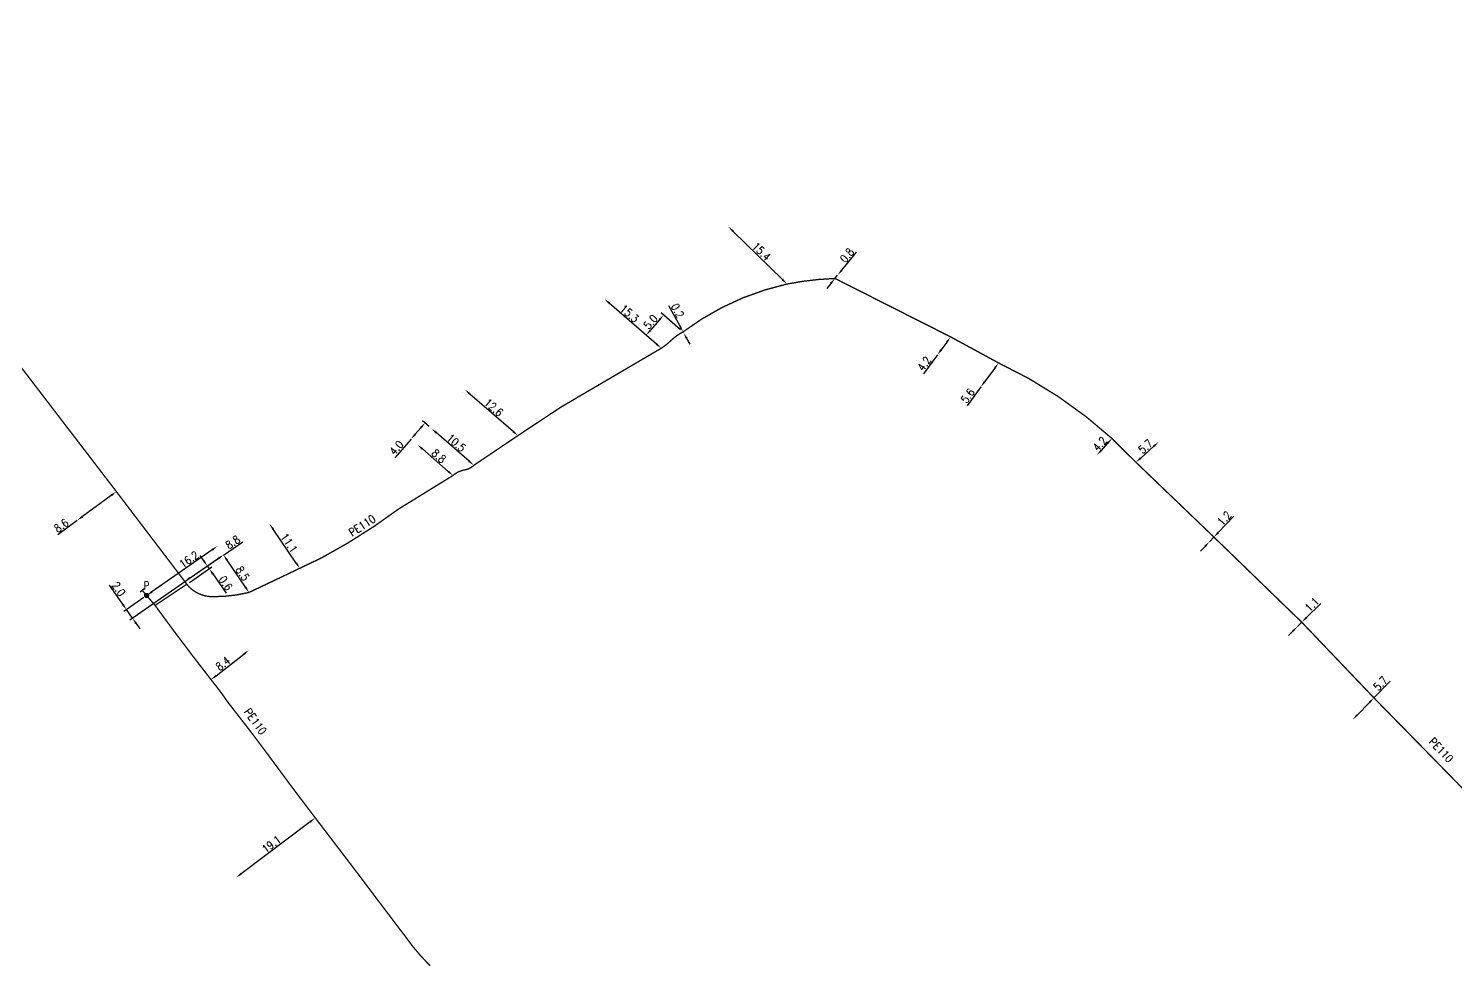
# Model space of a CAD drawing. Header units: millimetres. Extents: x 183000 to 183920, y 151989 to 153001.
# Drawn here: x 183174 to 183441.6, y 151999.9 to 152175.7 of the extents above; entities that cross this region are included whole.
import ezdxf
from ezdxf.enums import TextEntityAlignment as Align

# ---------------------------------------------------------------- set-up
doc = ezdxf.new("R2010")
doc.units = ezdxf.units.MM
doc.header["$MEASUREMENT"] = 0
doc.header["$PDMODE"] = 34
doc.linetypes.add('L_100_PE', pattern=[14, 10, -1.5, 1, -1.5])
doc.layers.get('0').update_dxf_attribs({"linetype": 'CONTINUOUS'})
doc.layers.get('DEFPOINTS').update_dxf_attribs({"linetype": 'CONTINUOUS'})
for name, color, linetype in [('L_140', 3, 'CONTINUOUS'), ('L_300', 7, 'CONTINUOUS'), ('L_340', 7, 'CONTINUOUS')]:
    doc.layers.add(name, color=color, linetype=linetype)
doc.styles.add('G_ROMANS', font='ROMANS.SHX', dxfattribs={"width": 0.75})
doc.styles.get("Standard").update_dxf_attribs({"font": 'romans.shx', "width": 0.85})
doc.dimstyles.get("Standard").update_dxf_attribs({"dimtxt": 1.5, "dimasz": 1.2, "dimexe": 0.625, "dimexo": 0.625, "dimgap": 0.25, "dimtad": 1, "dimdec": 1, "dimzin": 0, "dimdsep": 46, "dimtxsty": 'Standard', "dimcen": -0.5, "dimadec": 0, "dimazin": 0, "dimtfac": 1, "dimtdec": 1, "dimtmove": 0, "dimatfit": 3, "dimfxl": 1, "dimtolj": 1, "dimtzin": 0, "dimarcsym": 0})

# ---------------------------------------------------------------- blocks, each defined once
blk = doc.blocks.new('L_340_07')
at = {"color": 0, "linetype": 'Continuous', "const_width": 0.25, "flags": 128}
blk.add_lwpolyline([(0, 0), (1.25, 0)], dxfattribs=at)
at = {"color": 0, "linetype": 'Continuous', "flags": 128}
blk.add_lwpolyline([(1.25, -0.5), (1.25, 0.5)], dxfattribs=at)
at = {"color": 0, "linetype": 'Continuous', "width": 0.75, "flags": 3}
for tag, p in [('DEF_COUP', (0.72, -5.97)), ('DEF_LEG', (0.72, -3.47)), ('DEF_TYPE', (0.72, -8.47))]:
    blk.add_attdef(tag, text='', height=1.2, dxfattribs=at).set_placement(p, align=Align.MIDDLE)
blk = doc.blocks.new('L_300_12')
at = {"color": 0, "linetype": 'Continuous', "const_width": 0.497, "flags": 128}
blk.add_lwpolyline([(-0.25, 0, 1), (0.25, 0, 1)], format="xyb", close=True, dxfattribs=at)
at = {"color": 0, "linetype": 'Continuous', "style": 'G_ROMANS', "width": 0.75}
blk.add_text('P', height=1.5, dxfattribs=at).set_placement((0, 1.85), align=Align.MIDDLE)
at = {"color": 0, "linetype": 'Continuous', "style": 'G_ROMANS', "width": 0.75, "flags": 3}
for tag, p in [('DEF_LEG', (0, -5)), ('DEF_COUP', (0, -7.5)), ('DEF_TYPE', (0, -10))]:
    blk.add_attdef(tag, text='', height=1.2, dxfattribs=at).set_placement(p, align=Align.MIDDLE)
blk = doc.blocks.new('*D116')
at = {"layer": 'DEFPOINTS', "color": 0, "linetype": 'Continuous'}
for p in [(183190.51, 152088.88), (183183.19, 152083.48), (183183.19, 152083.48)]:
    blk.add_point(p, dxfattribs=at)
at = {"layer": 'L_140', "color": 0, "linetype": 'Continuous', "lineweight": -2}
for p, q in [((183189.55, 152088.17), (183184.15, 152084.19)), ((183183.19, 152083.48), (183179.51, 152080.77))]:
    blk.add_line(p, q, dxfattribs=at)
at = {"layer": 'L_140', "color": 0, "linetype": 'Continuous'}
for points in [[(183189.43, 152088.33), (183189.67, 152088.01), (183190.51, 152088.88)], [(183184.03, 152084.35), (183184.27, 152084.03), (183183.19, 152083.48)]]:
    blk.add_solid(points, dxfattribs=at)
at = {"layer": 'L_140', "color": 0, "linetype": 'Continuous', "insert": (183180.19, 152082.51), "char_height": 1.5, "attachment_point": 5, "rotation": 36.3985}
blk.add_mtext('\\A1;8.6', dxfattribs=at)
blk = doc.blocks.new('*D117')
at = {"layer": 'DEFPOINTS', "color": 0, "linetype": 'Continuous'}
for p in [(183210.6, 152076.99), (183210.6, 152076.99), (183215.38, 152069.97)]:
    blk.add_point(p, dxfattribs=at)
at = {"layer": 'L_140', "color": 0, "linetype": 'Continuous', "lineweight": -2}
blk.add_line((183214.71, 152070.96), (183211.28, 152076), dxfattribs=at)
at = {"layer": 'L_140', "color": 0, "linetype": 'Continuous'}
for points in [[(183211.44, 152076.12), (183211.11, 152075.89), (183210.6, 152076.99)], [(183214.87, 152071.07), (183214.54, 152070.85), (183215.38, 152069.97)]]:
    blk.add_solid(points, dxfattribs=at)
at = {"layer": 'L_140', "color": 0, "linetype": 'Continuous', "insert": (183214.18, 152073.52), "char_height": 1.5, "attachment_point": 5, "rotation": 304.2154}
blk.add_mtext('\\A1;8.5', dxfattribs=at)
blk = doc.blocks.new('*D118')
at = {"layer": 'DEFPOINTS', "color": 0, "linetype": 'Continuous'}
for p in [(183210.6, 152076.99), (183210.6, 152076.99), (183203.33, 152072.04)]:
    blk.add_point(p, dxfattribs=at)
at = {"layer": 'L_140', "color": 0, "linetype": 'Continuous', "lineweight": -2}
for p, q in [((183210.6, 152076.99), (183214.21, 152079.46)), ((183204.32, 152072.71), (183209.61, 152076.32))]:
    blk.add_line(p, q, dxfattribs=at)
at = {"layer": 'L_140', "color": 0, "linetype": 'Continuous'}
for points in [[(183209.5, 152076.48), (183209.72, 152076.15), (183210.6, 152076.99)], [(183204.21, 152072.88), (183204.44, 152072.55), (183203.33, 152072.04)]]:
    blk.add_solid(points, dxfattribs=at)
at = {"layer": 'L_140', "color": 0, "linetype": 'Continuous', "insert": (183212.34, 152079.39), "char_height": 1.5, "attachment_point": 5, "rotation": 34.3006}
blk.add_mtext('\\A1;8.8', dxfattribs=at)
blk = doc.blocks.new('*D119')
at = {"layer": 'DEFPOINTS', "color": 0, "linetype": 'Continuous'}
for p in [(183210.61, 152077), (183196.18, 152069.4), (183193.54, 152065.13)]:
    blk.add_point(p, dxfattribs=at)
at = {"layer": 'L_300', "color": 0, "linetype": 'Continuous', "lineweight": -2}
for p, q in [((183210.09, 152076.64), (183193.03, 152064.77)), ((183191.72, 152067.76), (183189.22, 152071.35)), ((183195.67, 152069.04), (183191.89, 152066.41)), ((183193.54, 152065.13), (183192.4, 152066.77)), ((183194.23, 152064.14), (183194.91, 152063.16))]:
    blk.add_line(p, q, dxfattribs=at)
at = {"layer": 'L_300', "color": 0, "linetype": 'Continuous'}
for points in [[(183191.88, 152067.87), (183191.55, 152067.64), (183192.4, 152066.77)], [(183194.39, 152064.26), (183194.06, 152064.03), (183193.54, 152065.13)]]:
    blk.add_solid(points, dxfattribs=at)
at = {"layer": 'L_300', "color": 0, "linetype": 'Continuous', "insert": (183190.95, 152070.61), "char_height": 1.5, "attachment_point": 5, "rotation": 304.8172}
blk.add_mtext('\\A1;2.0', dxfattribs=at)
blk = doc.blocks.new('*D120')
at = {"layer": 'DEFPOINTS', "color": 0, "linetype": 'Continuous'}
for p in [(183209.48, 152078.65), (183196.18, 152069.4), (183196.18, 152069.4)]:
    blk.add_point(p, dxfattribs=at)
at = {"layer": 'L_300', "color": 0, "linetype": 'Continuous', "lineweight": -2}
blk.add_line((183208.49, 152077.96), (183197.16, 152070.08), dxfattribs=at)
at = {"layer": 'L_300', "color": 0, "linetype": 'Continuous'}
for points in [[(183208.38, 152078.13), (183208.61, 152077.8), (183209.48, 152078.65)], [(183197.05, 152070.25), (183197.28, 152069.92), (183196.18, 152069.4)]]:
    blk.add_solid(points, dxfattribs=at)
at = {"layer": 'L_300', "color": 0, "linetype": 'Continuous', "insert": (183204.13, 152076.15), "char_height": 1.5, "attachment_point": 5, "rotation": 34.8172}
blk.add_mtext('\\A1;16.2', dxfattribs=at)
blk = doc.blocks.new('*D121')
at = {"layer": 'DEFPOINTS', "color": 0, "linetype": 'Continuous'}
for p in [(183210.61, 152077), (183207.58, 152074.91), (183203.69, 152071.49)]:
    blk.add_point(p, dxfattribs=at)
at = {"layer": 'L_140', "color": 0, "linetype": 'Continuous', "lineweight": -2}
for p, q in [((183206.9, 152075.89), (183206.22, 152076.88)), ((183210.09, 152076.64), (183207.07, 152074.55)), ((183204.2, 152071.84), (183208.44, 152074.77)), ((183207.58, 152074.91), (183207.92, 152074.41)), ((183208.61, 152073.43), (183211.09, 152069.83))]:
    blk.add_line(p, q, dxfattribs=at)
at = {"layer": 'L_140', "color": 0, "linetype": 'Continuous'}
for points in [[(183207.07, 152076.01), (183206.74, 152075.78), (183207.58, 152074.91)], [(183208.77, 152073.54), (183208.44, 152073.31), (183207.92, 152074.41)]]:
    blk.add_solid(points, dxfattribs=at)
at = {"layer": 'L_140', "color": 0, "linetype": 'Continuous', "insert": (183211.01, 152071.7), "char_height": 1.5, "attachment_point": 5, "rotation": 304.655}
blk.add_mtext('\\A1;0.6', dxfattribs=at)
blk = doc.blocks.new('*D122')
at = {"layer": 'DEFPOINTS', "color": 0, "linetype": 'Continuous'}
for p in [(183219.22, 152082.85), (183219.22, 152082.85), (183224.9, 152074.5)]:
    blk.add_point(p, dxfattribs=at)
at = {"layer": 'L_140', "color": 0, "linetype": 'Continuous', "lineweight": -2}
for p, q in [((183218.7, 152082.5), (183218.7, 152082.5)), ((183224.22, 152075.49), (183219.9, 152081.86))]:
    blk.add_line(p, q, dxfattribs=at)
at = {"layer": 'L_140', "color": 0, "linetype": 'Continuous'}
for points in [[(183220.06, 152081.97), (183219.73, 152081.75), (183219.22, 152082.85)], [(183224.39, 152075.61), (183224.06, 152075.38), (183224.9, 152074.5)]]:
    blk.add_solid(points, dxfattribs=at)
at = {"layer": 'L_140', "color": 0, "linetype": 'Continuous', "insert": (183222.89, 152079.24), "char_height": 1.5, "attachment_point": 5, "rotation": 304.213}
blk.add_mtext('\\A1;11.1', dxfattribs=at)
blk = doc.blocks.new('*D123')
at = {"layer": 'DEFPOINTS', "color": 0, "linetype": 'Continuous'}
for p in [(183246.98, 152097.66), (183246.98, 152097.66), (183253.62, 152091.89)]:
    blk.add_point(p, dxfattribs=at)
at = {"layer": 'L_140', "color": 0, "linetype": 'Continuous', "lineweight": -2}
blk.add_line((183252.72, 152092.67), (183247.89, 152096.87), dxfattribs=at)
at = {"layer": 'L_140', "color": 0, "linetype": 'Continuous'}
for points in [[(183248.02, 152097.02), (183247.75, 152096.72), (183246.98, 152097.66)], [(183252.85, 152092.83), (183252.59, 152092.52), (183253.62, 152091.89)]]:
    blk.add_solid(points, dxfattribs=at)
at = {"layer": 'L_140', "color": 0, "linetype": 'Continuous', "insert": (183250.96, 152095.53), "char_height": 1.5, "attachment_point": 5, "rotation": 319.029}
blk.add_mtext('\\A1;8.8', dxfattribs=at)
blk = doc.blocks.new('*D124')
at = {"layer": 'DEFPOINTS', "color": 0, "linetype": 'Continuous'}
for p in [(183249.6, 152100.68), (183245.76, 152098.72), (183245.76, 152098.72)]:
    blk.add_point(p, dxfattribs=at)
at = {"layer": 'L_140', "color": 0, "linetype": 'Continuous', "lineweight": -2}
for p, q in [((183249.13, 152101.09), (183247.9, 152102.15)), ((183247.59, 152100.83), (183246.54, 152099.62)), ((183245.76, 152098.72), (183242.74, 152095.23))]:
    blk.add_line(p, q, dxfattribs=at)
at = {"layer": 'L_140', "color": 0, "linetype": 'Continuous'}
for points in [[(183246.39, 152099.76), (183246.69, 152099.49), (183245.76, 152098.72)], [(183247.44, 152100.96), (183247.74, 152100.7), (183248.38, 152101.74)]]:
    blk.add_solid(points, dxfattribs=at)
at = {"layer": 'L_140', "color": 0, "linetype": 'Continuous', "insert": (183243.02, 152097.09), "char_height": 1.5, "attachment_point": 5, "rotation": 49.0857}
blk.add_mtext('\\A1;4.0', dxfattribs=at)
blk = doc.blocks.new('*D125')
at = {"layer": 'DEFPOINTS', "color": 0, "linetype": 'Continuous'}
for p in [(183249.6, 152100.68), (183249.6, 152100.68), (183257.53, 152093.8)]:
    blk.add_point(p, dxfattribs=at)
at = {"layer": 'L_140', "color": 0, "linetype": 'Continuous', "lineweight": -2}
blk.add_line((183256.63, 152094.59), (183250.51, 152099.89), dxfattribs=at)
at = {"layer": 'L_140', "color": 0, "linetype": 'Continuous'}
for points in [[(183250.64, 152100.05), (183250.38, 152099.74), (183249.6, 152100.68)], [(183256.76, 152094.74), (183256.5, 152094.44), (183257.53, 152093.8)]]:
    blk.add_solid(points, dxfattribs=at)
at = {"layer": 'L_140', "color": 0, "linetype": 'Continuous', "insert": (183254.22, 152098), "char_height": 1.5, "attachment_point": 5, "rotation": 319.0857}
blk.add_mtext('\\A1;10.5', dxfattribs=at)
blk = doc.blocks.new('*D126')
at = {"layer": 'DEFPOINTS', "color": 0, "linetype": 'Continuous'}
for p in [(183255.9, 152107.95), (183255.9, 152107.95), (183265.8, 152099.37)]:
    blk.add_point(p, dxfattribs=at)
at = {"layer": 'L_140', "color": 0, "linetype": 'Continuous', "lineweight": -2}
for p, q in [((183255.49, 152107.47), (183255.49, 152107.47)), ((183264.89, 152100.15), (183256.8, 152107.16)), ((183265.39, 152098.9), (183265.39, 152098.9))]:
    blk.add_line(p, q, dxfattribs=at)
at = {"layer": 'L_140', "color": 0, "linetype": 'Continuous'}
for points in [[(183256.94, 152107.31), (183256.67, 152107.01), (183255.9, 152107.95)], [(183265.02, 152100.3), (183264.76, 152100), (183265.8, 152099.37)]]:
    blk.add_solid(points, dxfattribs=at)
at = {"layer": 'L_140', "color": 0, "linetype": 'Continuous', "insert": (183261.26, 152104.63), "char_height": 1.5, "attachment_point": 5, "rotation": 319.0857}
blk.add_mtext('\\A1;12.6', dxfattribs=at)
blk = doc.blocks.new('*D127')
at = {"layer": 'DEFPOINTS', "color": 0, "linetype": 'Continuous'}
for p in [(183282.02, 152124.98), (183282.02, 152124.97), (183292.67, 152115.74)]:
    blk.add_point(p, dxfattribs=at)
at = {"layer": 'L_140', "color": 0, "linetype": 'Continuous', "lineweight": -2}
for p, q in [((183281.61, 152124.5), (183281.61, 152124.5)), ((183291.76, 152116.53), (183282.92, 152124.19))]:
    blk.add_line(p, q, dxfattribs=at)
at = {"layer": 'L_140', "color": 0, "linetype": 'Continuous'}
for points in [[(183283.05, 152124.34), (183282.79, 152124.04), (183282.02, 152124.97)], [(183291.89, 152116.68), (183291.63, 152116.38), (183292.67, 152115.74)]]:
    blk.add_solid(points, dxfattribs=at)
at = {"layer": 'L_140', "color": 0, "linetype": 'Continuous', "insert": (183286.7, 152122.24), "char_height": 1.5, "attachment_point": 5, "rotation": 319.0857}
blk.add_mtext('\\A1;15.3', dxfattribs=at)
blk = doc.blocks.new('*D128')
at = {"layer": 'DEFPOINTS', "color": 0, "linetype": 'Continuous'}
for p in [(183289.84, 152118.19), (183289.84, 152118.19), (183296.76, 152118.81)]:
    blk.add_point(p, dxfattribs=at)
at = {"layer": 'L_140', "color": 0, "linetype": 'Continuous', "lineweight": -2}
for p, q in [((183292.33, 152121.06), (183290.63, 152119.1)), ((183296.29, 152119.22), (183292.64, 152122.38))]:
    blk.add_line(p, q, dxfattribs=at)
at = {"layer": 'L_140', "color": 0, "linetype": 'Continuous'}
for points in [[(183292.18, 152121.2), (183292.48, 152120.93), (183293.12, 152121.97)], [(183290.48, 152119.23), (183290.78, 152118.97), (183289.84, 152118.19)]]:
    blk.add_solid(points, dxfattribs=at)
at = {"layer": 'L_140', "color": 0, "linetype": 'Continuous', "insert": (183290.67, 152120.68), "char_height": 1.5, "attachment_point": 5, "rotation": 49.0857}
blk.add_mtext('\\A1;5.0', dxfattribs=at)
blk = doc.blocks.new('*D129')
at = {"layer": 'DEFPOINTS', "color": 0, "linetype": 'Continuous'}
for p in [(183296.76, 152118.81), (183296.86, 152118.64), (183296.86, 152118.64)]:
    blk.add_point(p, dxfattribs=at)
at = {"layer": 'L_140', "color": 0, "linetype": 'Continuous', "lineweight": -2}
for p, q in [((183296.19, 152119.87), (183294.1, 152123.71)), ((183296.86, 152118.64), (183296.76, 152118.81)), ((183297.43, 152117.58), (183298, 152116.53))]:
    blk.add_line(p, q, dxfattribs=at)
at = {"layer": 'L_140', "color": 0, "linetype": 'Continuous'}
for points in [[(183296.36, 152119.96), (183296.01, 152119.77), (183296.76, 152118.81)], [(183297.6, 152117.68), (183297.25, 152117.49), (183296.86, 152118.64)]]:
    blk.add_solid(points, dxfattribs=at)
at = {"layer": 'L_140', "color": 0, "linetype": 'Continuous', "insert": (183295.73, 152122.79), "char_height": 1.5, "attachment_point": 5, "rotation": 298.5392}
blk.add_mtext('\\A1;0.2', dxfattribs=at)
blk = doc.blocks.new('*D130')
at = {"layer": 'DEFPOINTS', "color": 0, "linetype": 'Continuous'}
for p in [(183305.25, 152138.55), (183305.25, 152138.55), (183316.25, 152127.78)]:
    blk.add_point(p, dxfattribs=at)
at = {"layer": 'L_140', "color": 0, "linetype": 'Continuous', "lineweight": -2}
blk.add_line((183315.39, 152128.62), (183306.1, 152137.71), dxfattribs=at)
at = {"layer": 'L_140', "color": 0, "linetype": 'Continuous'}
for points in [[(183306.24, 152137.86), (183305.96, 152137.57), (183305.25, 152138.55)], [(183315.53, 152128.76), (183315.25, 152128.48), (183316.25, 152127.78)]]:
    blk.add_solid(points, dxfattribs=at)
at = {"layer": 'L_140', "color": 0, "linetype": 'Continuous', "insert": (183311.45, 152133.88), "char_height": 1.5, "attachment_point": 5, "rotation": 315.5998}
blk.add_mtext('\\A1;15.4', dxfattribs=at)
blk = doc.blocks.new('*D131')
at = {"layer": 'DEFPOINTS', "color": 0, "linetype": 'Continuous'}
for p in [(183325.74, 152129.44), (183325.74, 152129.44), (183325.24, 152128.82)]:
    blk.add_point(p, dxfattribs=at)
at = {"layer": 'L_140', "color": 0, "linetype": 'Continuous', "lineweight": -2}
for p, q in [((183326.5, 152130.36), (183329.27, 152133.75)), ((183325.24, 152128.82), (183325.74, 152129.44)), ((183324.48, 152127.89), (183323.72, 152126.96))]:
    blk.add_line(p, q, dxfattribs=at)
at = {"layer": 'L_140', "color": 0, "linetype": 'Continuous'}
for points in [[(183326.35, 152130.49), (183326.66, 152130.24), (183325.74, 152129.44)], [(183324.32, 152128.01), (183324.63, 152127.76), (183325.24, 152128.82)]]:
    blk.add_solid(points, dxfattribs=at)
at = {"layer": 'L_140', "color": 0, "linetype": 'Continuous', "insert": (183327.49, 152133.15), "char_height": 1.5, "attachment_point": 5, "rotation": 50.7024}
blk.add_mtext('\\A1;0.8', dxfattribs=at)
blk = doc.blocks.new('*D132')
at = {"layer": 'DEFPOINTS', "color": 0, "linetype": 'Continuous'}
for p in [(183346.92, 152117.87), (183344.43, 152114.49), (183344.43, 152114.49)]:
    blk.add_point(p, dxfattribs=at)
at = {"layer": 'L_140', "color": 0, "linetype": 'Continuous', "lineweight": -2}
for p, q in [((183346.21, 152116.9), (183345.15, 152115.46)), ((183344.43, 152114.49), (183341.84, 152110.97))]:
    blk.add_line(p, q, dxfattribs=at)
at = {"layer": 'L_140', "color": 0, "linetype": 'Continuous'}
for points in [[(183344.98, 152115.57), (183345.31, 152115.34), (183344.43, 152114.49)], [(183346.05, 152117.02), (183346.37, 152116.79), (183346.92, 152117.87)]]:
    blk.add_solid(points, dxfattribs=at)
at = {"layer": 'L_140', "color": 0, "linetype": 'Continuous', "insert": (183341.98, 152112.84), "char_height": 1.5, "attachment_point": 5, "rotation": 53.643}
blk.add_mtext('\\A1;4.2', dxfattribs=at)
blk = doc.blocks.new('*D133')
at = {"layer": 'DEFPOINTS', "color": 0, "linetype": 'Continuous'}
for p in [(183355.91, 152112.99), (183352.59, 152108.48), (183352.59, 152108.48)]:
    blk.add_point(p, dxfattribs=at)
at = {"layer": 'L_140', "color": 0, "linetype": 'Continuous', "lineweight": -2}
for p, q in [((183355.2, 152112.03), (183353.3, 152109.45)), ((183352.59, 152108.48), (183350, 152104.96))]:
    blk.add_line(p, q, dxfattribs=at)
at = {"layer": 'L_140', "color": 0, "linetype": 'Continuous'}
for points in [[(183355.04, 152112.15), (183355.36, 152111.91), (183355.91, 152112.99)], [(183353.14, 152109.57), (183353.46, 152109.33), (183352.59, 152108.48)]]:
    blk.add_solid(points, dxfattribs=at)
at = {"layer": 'L_140', "color": 0, "linetype": 'Continuous', "insert": (183350.13, 152106.83), "char_height": 1.5, "attachment_point": 5, "rotation": 53.6434}
blk.add_mtext('\\A1;5.6', dxfattribs=at)
blk = doc.blocks.new('*D134')
at = {"layer": 'DEFPOINTS', "color": 0, "linetype": 'Continuous'}
for p in [(183377.17, 152098.83), (183374.35, 152095.71), (183374.35, 152095.71)]:
    blk.add_point(p, dxfattribs=at)
at = {"layer": 'L_140', "color": 0, "linetype": 'Continuous', "lineweight": -2}
blk.add_line((183376.36, 152097.94), (183375.15, 152096.6), dxfattribs=at)
at = {"layer": 'L_140', "color": 0, "linetype": 'Continuous'}
for points in [[(183375.01, 152096.74), (183375.3, 152096.47), (183374.35, 152095.71)], [(183376.21, 152098.07), (183376.51, 152097.81), (183377.17, 152098.83)]]:
    blk.add_solid(points, dxfattribs=at)
at = {"layer": 'L_140', "color": 0, "linetype": 'Continuous', "insert": (183374.89, 152097.8), "char_height": 1.5, "attachment_point": 5, "rotation": 47.8999}
blk.add_mtext('\\A1;4.2', dxfattribs=at)
blk = doc.blocks.new('*D135')
at = {"layer": 'DEFPOINTS', "color": 0, "linetype": 'Continuous'}
for p in [(183385.91, 152098.17), (183385.91, 152098.17), (183381.66, 152094.37)]:
    blk.add_point(p, dxfattribs=at)
at = {"layer": 'L_140', "color": 0, "linetype": 'Continuous', "lineweight": -2}
blk.add_line((183382.56, 152095.17), (183385.02, 152097.37), dxfattribs=at)
at = {"layer": 'L_140', "color": 0, "linetype": 'Continuous'}
for points in [[(183384.88, 152097.52), (183385.15, 152097.22), (183385.91, 152098.17)], [(183382.42, 152095.32), (183382.69, 152095.02), (183381.66, 152094.37)]]:
    blk.add_solid(points, dxfattribs=at)
at = {"layer": 'L_140', "color": 0, "linetype": 'Continuous', "insert": (183383.46, 152097.32), "char_height": 1.5, "attachment_point": 5, "rotation": 41.8705}
blk.add_mtext('\\A1;5.7', dxfattribs=at)
blk = doc.blocks.new('*D136')
at = {"layer": 'DEFPOINTS', "color": 0, "linetype": 'Continuous'}
for p in [(183395.45, 152079.48), (183395.45, 152079.48), (183396.28, 152080.35)]:
    blk.add_point(p, dxfattribs=at)
at = {"layer": 'L_140', "color": 0, "linetype": 'Continuous', "lineweight": -2}
for p, q in [((183397.1, 152081.22), (183399.99, 152084.26)), ((183394.62, 152078.61), (183393.79, 152077.74)), ((183395.45, 152079.48), (183396.28, 152080.35))]:
    blk.add_line(p, q, dxfattribs=at)
at = {"layer": 'L_140', "color": 0, "linetype": 'Continuous'}
for points in [[(183396.96, 152081.36), (183397.25, 152081.08), (183396.28, 152080.35)], [(183394.48, 152078.75), (183394.77, 152078.48), (183395.45, 152079.48)]]:
    blk.add_solid(points, dxfattribs=at)
at = {"layer": 'L_140', "color": 0, "linetype": 'Continuous', "insert": (183398.23, 152083.86), "char_height": 1.5, "attachment_point": 5, "rotation": 46.4422}
blk.add_mtext('\\A1;1.2', dxfattribs=at)
blk = doc.blocks.new('*D137')
at = {"layer": 'DEFPOINTS', "color": 0, "linetype": 'Continuous'}
for p in [(183411.97, 152063.62), (183411.97, 152063.62), (183412.75, 152064.39)]:
    blk.add_point(p, dxfattribs=at)
at = {"layer": 'L_140', "color": 0, "linetype": 'Continuous', "lineweight": -2}
for p, q in [((183413.6, 152065.23), (183416.32, 152067.93)), ((183411.12, 152062.77), (183410.27, 152061.93)), ((183411.97, 152063.62), (183412.75, 152064.39))]:
    blk.add_line(p, q, dxfattribs=at)
at = {"layer": 'L_140', "color": 0, "linetype": 'Continuous'}
for points in [[(183413.46, 152065.38), (183413.74, 152065.09), (183412.75, 152064.39)], [(183410.98, 152062.91), (183411.26, 152062.63), (183411.97, 152063.62)]]:
    blk.add_solid(points, dxfattribs=at)
at = {"layer": 'L_140', "color": 0, "linetype": 'Continuous', "insert": (183414.68, 152067.71), "char_height": 1.5, "attachment_point": 5, "rotation": 44.7504}
blk.add_mtext('\\A1;1.1', dxfattribs=at)
blk = doc.blocks.new('*D138')
at = {"layer": 'DEFPOINTS', "color": 0, "linetype": 'Continuous'}
for p in [(183426.29, 152050.21), (183422.3, 152046.14), (183422.3, 152046.14)]:
    blk.add_point(p, dxfattribs=at)
at = {"layer": 'L_140', "color": 0, "linetype": 'Continuous', "lineweight": -2}
for p, q in [((183426.29, 152050.21), (183429.34, 152053.34)), ((183423.14, 152047), (183425.45, 152049.36))]:
    blk.add_line(p, q, dxfattribs=at)
at = {"layer": 'L_140', "color": 0, "linetype": 'Continuous'}
for points in [[(183425.3, 152049.5), (183425.59, 152049.22), (183426.29, 152050.21)], [(183423, 152047.13), (183423.28, 152046.86), (183422.3, 152046.14)]]:
    blk.add_solid(points, dxfattribs=at)
at = {"layer": 'L_140', "color": 0, "linetype": 'Continuous', "insert": (183427.52, 152052.91), "char_height": 1.5, "attachment_point": 5, "rotation": 45.6651}
blk.add_mtext('\\A1;5.7', dxfattribs=at)
blk = doc.blocks.new('*D141')
at = {"layer": 'DEFPOINTS', "color": 0, "linetype": 'Continuous'}
for p in [(183215.36, 152059.16), (183215.36, 152059.16), (183208.26, 152053.63)]:
    blk.add_point(p, dxfattribs=at)
at = {"layer": 'L_140', "color": 0, "linetype": 'Continuous', "lineweight": -2}
blk.add_line((183209.21, 152054.37), (183214.42, 152058.42), dxfattribs=at)
at = {"layer": 'L_140', "color": 0, "linetype": 'Continuous'}
for points in [[(183214.29, 152058.58), (183214.54, 152058.26), (183215.36, 152059.16)], [(183209.08, 152054.52), (183209.33, 152054.21), (183208.26, 152053.63)]]:
    blk.add_solid(points, dxfattribs=at)
at = {"layer": 'L_140', "color": 0, "linetype": 'Continuous', "insert": (183210.49, 152056.63), "char_height": 1.5, "attachment_point": 5, "rotation": 37.8779}
blk.add_mtext('\\A1;8.4', dxfattribs=at)
blk = doc.blocks.new('*D142')
at = {"layer": 'DEFPOINTS', "color": 0, "linetype": 'Continuous'}
for p in [(183227.81, 152027.72), (183212.94, 152016.54), (183212.94, 152016.54)]:
    blk.add_point(p, dxfattribs=at)
at = {"layer": 'L_140', "color": 0, "linetype": 'Continuous', "lineweight": -2}
blk.add_line((183226.85, 152027), (183213.9, 152017.26), dxfattribs=at)
at = {"layer": 'L_140', "color": 0, "linetype": 'Continuous'}
for points in [[(183226.73, 152027.16), (183226.97, 152026.84), (183227.81, 152027.72)], [(183213.78, 152017.42), (183214.02, 152017.1), (183212.94, 152016.54)]]:
    blk.add_solid(points, dxfattribs=at)
at = {"layer": 'L_140', "color": 0, "linetype": 'Continuous', "insert": (183219.57, 152022.78), "char_height": 1.5, "attachment_point": 5, "rotation": 36.9378}
blk.add_mtext('\\A1;19.1', dxfattribs=at)

msp = doc.modelspace()

# ---------------------------------------------------------------- linework, layer by layer
at = {"layer": 'L_140', "linetype": 'L_100_PE', "flags": 128}
msp.add_lwpolyline([(183126.23, 152175.53, 0.25, 0.25, 0), (183125.58, 152175.06, 0.25, 0.25, 0), (183128.13, 152171.83, 0.25, 0.25, 0), (183133.38, 152164.09, 0.25, 0.25, 0), (183150.37, 152141.37, 0.25, 0.25, 0), (183169.41, 152116.41, 0.25, 0.25, 0), (183190.51, 152088.88, 0.25, 0.25, 0), (183203.33, 152072.04, 0.25, 0.25, 0.24586), (183208.32, 152069.18, 0.25, 0.25, 0.064957), (183215.38, 152069.97, 0.25, 0.25, 0), (183224.9, 152074.5, 0.25, 0.25, 0), (183229, 152076.46, 0.25, 0.25, 0), (183229, 152076.46, 0.25, 0.25, 0.037281), (183243.49, 152085.65, 0.25, 0.25, 0), (183253.62, 152091.89, 0.25, 0.25, -0.142247), (183255.93, 152092.96, 0.25, 0.25, 0.148454), (183257.53, 152093.8, 0.25, 0.25, 0), (183265.8, 152099.37, 0.25, 0.25, 0), (183273.88, 152104.72, 0.25, 0.25, 0), (183292.67, 152115.74, 0.25, 0.25, 0), (183292.67, 152115.74, 0.25, 0.25, 0.041893), (183294.43, 152117.12, 0.25, 0.25, -0.074755), (183296.76, 152118.81, 0.25, 0.25, -0.10654), (183316.25, 152127.78, 0.25, 0.25, -0.040085), (183325.24, 152128.82, 0.25, 0.25, 0), (183346.92, 152117.87, 0.25, 0.25, 0), (183355.91, 152112.99, 0.25, 0.25, -0.07454), (183377.17, 152098.83, 0.25, 0.25, 0), (183381.66, 152094.37, 0.25, 0.25, 0), (183396.28, 152080.35, 0.25, 0.25, 0), (183412.75, 152064.39, 0.25, 0.25, 0), (183426.29, 152050.21, 0.25, 0.25, 0), (183443.8, 152032.33, 0.25, 0.25, -0.106232), (183456.28, 152014.53, 0.25, 0.25, 0), (183461.83, 152000, 0, 0, 0)], format="xyseb", dxfattribs=at)
at = {"layer": 'L_140', "linetype": 'L_100_PE', "const_width": 0.25, "flags": 128}
msp.add_lwpolyline([(183197.77, 152067.54), (183203.69, 152071.49)], dxfattribs=at)
msp.add_lwpolyline([(183196.18, 152069.4), (183197.77, 152067.54, 0.008671), (183208.26, 152053.63, -0.021299), (183211.48, 152049.31, -0.0036), (183216.04, 152043.43, -0.0032), (183220.12, 152037.97, 0.0022), (183224.19, 152032.49, 0.001432), (183227.81, 152027.72, -0.000755), (183235.41, 152017.75, -0.0005), (183239.96, 152011.73, 0.001), (183244.53, 152005.71, 0.04721), (183249.35, 152000)], format="xyb", dxfattribs=at)

# ---------------------------------------------------------------- block references
at = {"layer": 'L_300'}
msp.add_blockref('L_300_12', (183196.18, 152069.4), dxfattribs=at)
at = {"layer": 'L_340', "rotation": 130.2475666362567}
msp.add_blockref('L_340_07', (183196.18, 152069.4), dxfattribs=at)

# ---------------------------------------------------------------- texts
at = {"layer": 'L_140', "linetype": 'Continuous', "width": 0.85}
for rotation, p in [(33.1569, (183234.72, 152080.39)), (305.965, (183214.37, 152047.56)), (313.3338, (183436.46, 152041.9))]:
    msp.add_text('PE110', height=1.5, rotation=rotation, dxfattribs=at).set_placement(p)

# ---------------------------------------------------------------- dimensions: what is measured, and where the dimension line sits
at = {"layer": 'L_140', "linetype": 'Continuous'}
for base, p1, p2, angle, picture, middle in [((183305.25, 152138.55), (183316.25, 152127.78), (183305.25, 152138.55), 315.5998, '*D130', (183310.75, 152133.17)), ((183325.74, 152129.44), (183325.24, 152128.82), (183325.74, 152129.44), 230.7024, '*D131', (183328.27, 152132.52)), ((183296.86, 152118.64), (183296.76, 152118.81), (183296.86, 152118.64), 118.5392, '*D129', (183294.86, 152122.31)), ((183289.84, 152118.19), (183296.76, 152118.81), (183289.84, 152118.19), 49.0857, '*D128', (183291.43, 152120.02)), ((183344.43, 152114.49), (183346.92, 152117.87), (183344.43, 152114.49), 53.643, '*D132', (183342.78, 152112.25)), ((183352.59, 152108.48), (183355.91, 152112.99), (183352.59, 152108.48), 53.6434, '*D133', (183350.94, 152106.24)), ((183245.76, 152098.72), (183249.6, 152100.68), (183245.76, 152098.72), 49.0857, '*D124', (183243.78, 152096.43)), ((183249.6, 152100.68), (183257.53, 152093.8), (183249.6, 152100.68), 319.0857, '*D125', (183253.57, 152097.24)), ((183374.35, 152095.71), (183377.17, 152098.83), (183374.35, 152095.71), 47.8999, '*D134', (183375.63, 152097.13)), ((183246.98, 152097.66), (183253.62, 152091.89), (183246.98, 152097.66), 319.029, '*D123', (183250.3, 152094.77)), ((183385.91, 152098.17), (183381.66, 152094.37), (183385.91, 152098.17), 221.8705, '*D135', (183384.13, 152096.58)), ((183395.45, 152079.48), (183396.28, 152080.35), (183395.45, 152079.48), 46.4422, '*D136', (183398.96, 152083.17)), ((183210.6, 152076.99), (183203.33, 152072.04), (183210.6, 152076.99), 214.3006, '*D118', (183212.9, 152078.56)), ((183207.58, 152074.91), (183203.69, 152071.49), (183210.61, 152077), 304.655, '*D121', (183210.19, 152071.13)), ((183210.6, 152076.99), (183215.38, 152069.97), (183210.6, 152076.99), 304.2154, '*D117', (183213.35, 152072.95)), ((183411.97, 152063.62), (183412.75, 152064.39), (183411.97, 152063.62), 44.7504, '*D137', (183415.39, 152067)), ((183422.3, 152046.14), (183426.29, 152050.21), (183422.3, 152046.14), 45.6651, '*D138', (183428.23, 152052.21))]:
    dim = msp.add_linear_dim(base=base, p1=p1, p2=p2, angle=angle, dimstyle='Standard', dxfattribs=at)
    dim.commit()
    dim.dimension.update_dxf_attribs({"geometry": picture, "text_midpoint": middle, "dimtype": 160})
for base, p1, p2, angle, text, picture, middle in [((183282.02, 152124.97), (183292.67, 152115.74), (183282.02, 152124.98), 319.0857, '15.3', '*D127', (183286.04, 152121.48)), ((183255.9, 152107.95), (183265.8, 152099.37), (183255.9, 152107.95), 319.0857, '12.6', '*D126', (183260.6, 152103.87)), ((183183.19, 152083.48), (183190.51, 152088.88), (183183.19, 152083.48), 36.3985, '8.6', '*D116', (183180.78, 152081.71)), ((183219.22, 152082.85), (183224.9, 152074.5), (183219.22, 152082.85), 304.213, '11.1', '*D122', (183222.06, 152078.68)), ((183215.36, 152059.16), (183208.26, 152053.63), (183215.36, 152059.16), 217.8779, '8.4', '*D141', (183211.1, 152055.84)), ((183212.94, 152016.54), (183227.81, 152027.72), (183212.94, 152016.54), 36.9378, '19.1', '*D142', (183220.17, 152021.98))]:
    dim = msp.add_linear_dim(base=base, p1=p1, p2=p2, angle=angle, text=text, dimstyle='Standard', dxfattribs=at)
    dim.commit()
    dim.dimension.update_dxf_attribs({"geometry": picture, "text_midpoint": middle, "dimtype": 160})
at = {"layer": 'L_300', "linetype": 'Continuous'}
for base, p1, p2, angle, picture, middle in [((183196.18, 152069.4), (183209.48, 152078.65), (183196.18, 152069.4), 34.8172, '*D120', (183204.7, 152075.33)), ((183193.54, 152065.13), (183196.18, 152069.4), (183210.61, 152077), 124.8172, '*D119', (183190.12, 152070.04))]:
    dim = msp.add_linear_dim(base=base, p1=p1, p2=p2, angle=angle, dimstyle='Standard', dxfattribs=at)
    dim.commit()
    dim.dimension.update_dxf_attribs({"geometry": picture, "text_midpoint": middle, "dimtype": 160})

doc.saveas('drawing.dxf')
